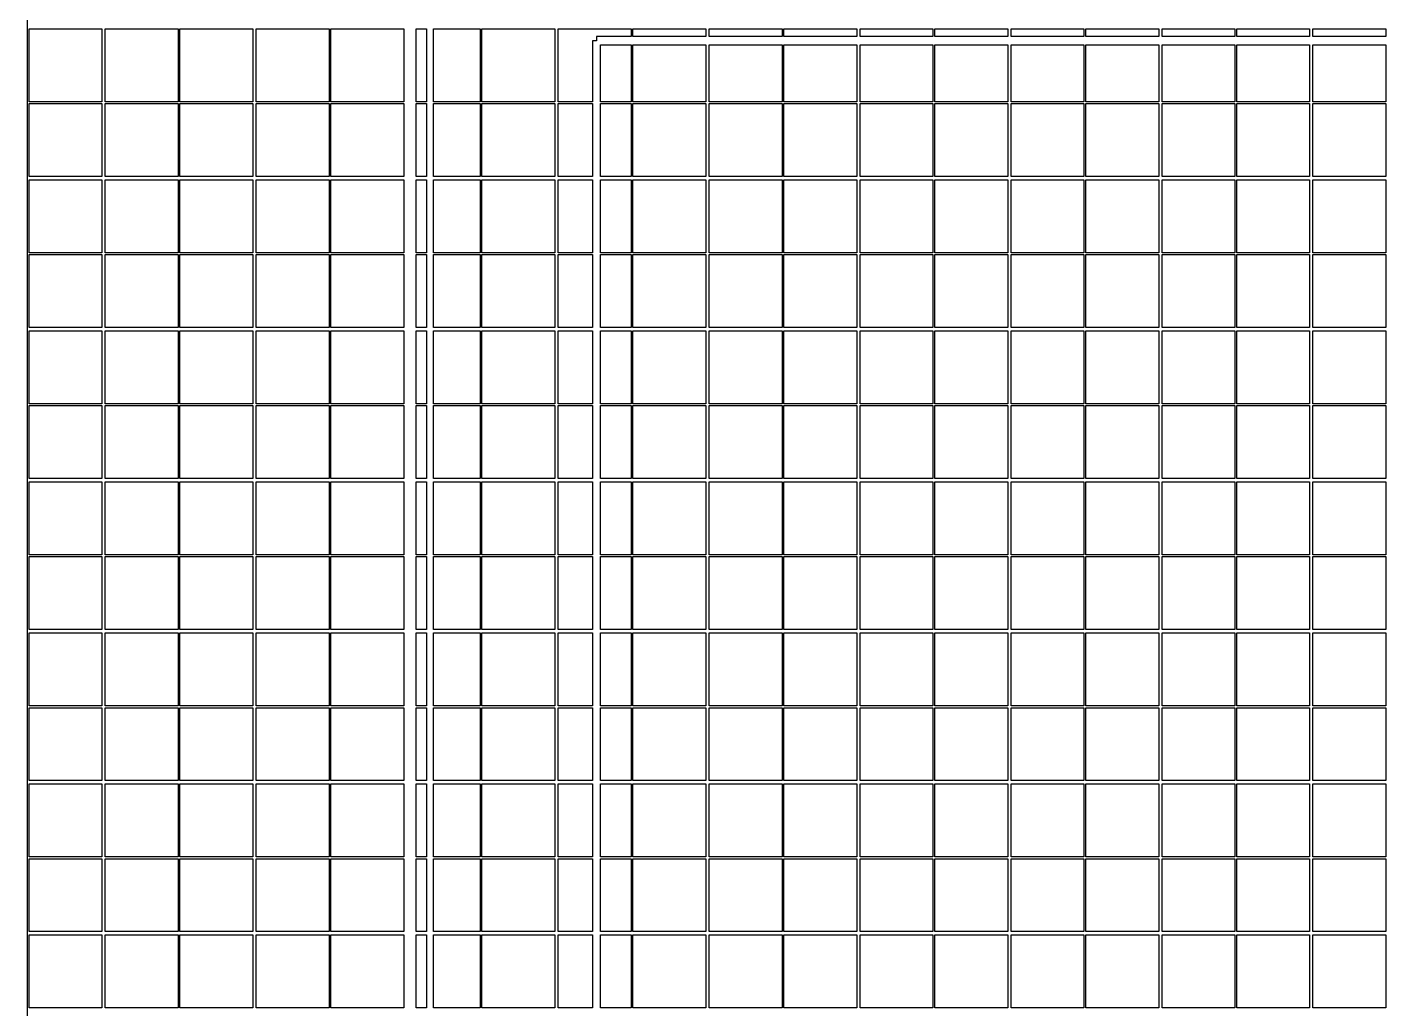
# Model space of a CAD drawing. Extents: x -185 to 185, y -332 to 185.
# Drawn here: x -185.1 to -95, y -75 to -10 of the extents above; entities that cross this region are included whole.
import ezdxf

# ---------------------------------------------------------------- set-up
doc = ezdxf.new("R2010")
doc.units = 0
doc.layers.get('0').update_dxf_attribs({"linetype": 'CONTINUOUS'})

msp = doc.modelspace()

# ---------------------------------------------------------------- linework, layer by layer
for points in [[(0.425, -320), (160, -320), (160, -185.06), (185, -185.06), (185, -185), (185.06, -185), (185.06, 185), (185, 185), (185, 185.06), (-185, 185.06), (-185, 185), (-185.06, 185), (-185.06, -185), (-185, -185), (-185, -185.06), (-160, -185.06), (-160, -320), (-0.425, -320), (-0.425, -330), (0.425, -330)], [(-184.94, -10.11), (-180.11, -10.11), (-180.11, -14.94), (-184.94, -14.94)], [(-179.89, -10.11), (-175.06, -10.11), (-175.06, -14.94), (-179.89, -14.94)], [(-174.94, -10.11), (-170.11, -10.11), (-170.11, -14.94), (-174.94, -14.94)], [(-169.89, -10.11), (-165.06, -10.11), (-165.06, -14.94), (-169.89, -14.94)], [(-164.94, -10.11), (-160.11, -10.11), (-160.11, -14.94), (-164.94, -14.94)], [(-159.3, -10.11), (-158.602, -10.11), (-158.602, -14.94), (-159.3, -14.94)], [(-158.152, -10.11), (-155.06, -10.11), (-155.06, -14.94), (-158.152, -14.94)], [(-154.94, -10.11), (-150.11, -10.11), (-150.11, -14.94), (-154.94, -14.94)], [(-149.89, -10.11), (-145.06, -10.11), (-145.06, -10.62), (-147.35, -10.62), (-147.35, -10.895), (-147.625, -10.895), (-147.625, -14.94), (-149.89, -14.94)], [(-144.94, -10.62), (-144.94, -10.11), (-140.11, -10.11), (-140.11, -10.62)], [(-139.89, -10.62), (-139.89, -10.11), (-135.06, -10.11), (-135.06, -10.62)], [(-134.94, -10.62), (-134.94, -10.11), (-130.11, -10.11), (-130.11, -10.62)], [(-129.89, -10.62), (-129.89, -10.11), (-125.06, -10.11), (-125.06, -10.62)], [(-124.94, -10.62), (-124.94, -10.11), (-120.11, -10.11), (-120.11, -10.62)], [(-119.89, -10.62), (-119.89, -10.11), (-115.06, -10.11), (-115.06, -10.62)], [(-114.94, -10.62), (-114.94, -10.11), (-110.11, -10.11), (-110.11, -10.62)], [(-109.89, -10.62), (-109.89, -10.11), (-105.06, -10.11), (-105.06, -10.62)], [(-104.94, -10.62), (-104.94, -10.11), (-100.11, -10.11), (-100.11, -10.62)], [(-99.89, -10.62), (-99.89, -10.11), (-95.06, -10.11), (-95.06, -10.62)], [(-147.075, -11.17), (-145.06, -11.17), (-145.06, -14.94), (-147.075, -14.94)], [(-144.94, -11.17), (-140.11, -11.17), (-140.11, -14.94), (-144.94, -14.94)], [(-139.89, -11.17), (-135.06, -11.17), (-135.06, -14.94), (-139.89, -14.94)], [(-134.94, -11.17), (-130.11, -11.17), (-130.11, -14.94), (-134.94, -14.94)], [(-129.89, -11.17), (-125.06, -11.17), (-125.06, -14.94), (-129.89, -14.94)], [(-124.94, -11.17), (-120.11, -11.17), (-120.11, -14.94), (-124.94, -14.94)], [(-119.89, -11.17), (-115.06, -11.17), (-115.06, -14.94), (-119.89, -14.94)], [(-114.94, -11.17), (-110.11, -11.17), (-110.11, -14.94), (-114.94, -14.94)], [(-109.89, -11.17), (-105.06, -11.17), (-105.06, -14.94), (-109.89, -14.94)], [(-104.94, -11.17), (-100.11, -11.17), (-100.11, -14.94), (-104.94, -14.94)], [(-99.89, -11.17), (-95.06, -11.17), (-95.06, -14.94), (-99.89, -14.94)], [(-184.94, -15.06), (-180.11, -15.06), (-180.11, -19.89), (-184.94, -19.89)], [(-179.89, -15.06), (-175.06, -15.06), (-175.06, -19.89), (-179.89, -19.89)], [(-174.94, -15.06), (-170.11, -15.06), (-170.11, -19.89), (-174.94, -19.89)], [(-169.89, -15.06), (-165.06, -15.06), (-165.06, -19.89), (-169.89, -19.89)], [(-164.94, -15.06), (-160.11, -15.06), (-160.11, -19.89), (-164.94, -19.89)], [(-159.3, -15.06), (-158.602, -15.06), (-158.602, -19.89), (-159.3, -19.89)], [(-158.152, -15.06), (-155.06, -15.06), (-155.06, -19.89), (-158.152, -19.89)], [(-154.94, -15.06), (-150.11, -15.06), (-150.11, -19.89), (-154.94, -19.89)], [(-149.89, -15.06), (-147.625, -15.06), (-147.625, -19.89), (-149.89, -19.89)], [(-147.075, -15.06), (-145.06, -15.06), (-145.06, -19.89), (-147.075, -19.89)], [(-144.94, -15.06), (-140.11, -15.06), (-140.11, -19.89), (-144.94, -19.89)], [(-139.89, -15.06), (-135.06, -15.06), (-135.06, -19.89), (-139.89, -19.89)], [(-134.94, -15.06), (-130.11, -15.06), (-130.11, -19.89), (-134.94, -19.89)], [(-129.89, -15.06), (-125.06, -15.06), (-125.06, -19.89), (-129.89, -19.89)], [(-124.94, -15.06), (-120.11, -15.06), (-120.11, -19.89), (-124.94, -19.89)], [(-119.89, -15.06), (-115.06, -15.06), (-115.06, -19.89), (-119.89, -19.89)], [(-114.94, -15.06), (-110.11, -15.06), (-110.11, -19.89), (-114.94, -19.89)], [(-109.89, -15.06), (-105.06, -15.06), (-105.06, -19.89), (-109.89, -19.89)], [(-104.94, -15.06), (-100.11, -15.06), (-100.11, -19.89), (-104.94, -19.89)], [(-99.89, -15.06), (-95.06, -15.06), (-95.06, -19.89), (-99.89, -19.89)], [(-184.94, -20.11), (-180.11, -20.11), (-180.11, -24.94), (-184.94, -24.94)], [(-179.89, -20.11), (-175.06, -20.11), (-175.06, -24.94), (-179.89, -24.94)], [(-174.94, -20.11), (-170.11, -20.11), (-170.11, -24.94), (-174.94, -24.94)], [(-169.89, -20.11), (-165.06, -20.11), (-165.06, -24.94), (-169.89, -24.94)], [(-164.94, -20.11), (-160.11, -20.11), (-160.11, -24.94), (-164.94, -24.94)], [(-159.3, -20.11), (-158.602, -20.11), (-158.602, -24.94), (-159.3, -24.94)], [(-158.152, -20.11), (-155.06, -20.11), (-155.06, -24.94), (-158.152, -24.94)], [(-154.94, -20.11), (-150.11, -20.11), (-150.11, -24.94), (-154.94, -24.94)], [(-149.89, -20.11), (-147.625, -20.11), (-147.625, -24.94), (-149.89, -24.94)], [(-147.075, -20.11), (-145.06, -20.11), (-145.06, -24.94), (-147.075, -24.94)], [(-144.94, -20.11), (-140.11, -20.11), (-140.11, -24.94), (-144.94, -24.94)], [(-139.89, -20.11), (-135.06, -20.11), (-135.06, -24.94), (-139.89, -24.94)], [(-134.94, -20.11), (-130.11, -20.11), (-130.11, -24.94), (-134.94, -24.94)], [(-129.89, -20.11), (-125.06, -20.11), (-125.06, -24.94), (-129.89, -24.94)], [(-124.94, -20.11), (-120.11, -20.11), (-120.11, -24.94), (-124.94, -24.94)], [(-119.89, -20.11), (-115.06, -20.11), (-115.06, -24.94), (-119.89, -24.94)], [(-114.94, -20.11), (-110.11, -20.11), (-110.11, -24.94), (-114.94, -24.94)], [(-109.89, -20.11), (-105.06, -20.11), (-105.06, -24.94), (-109.89, -24.94)], [(-104.94, -20.11), (-100.11, -20.11), (-100.11, -24.94), (-104.94, -24.94)], [(-99.89, -20.11), (-95.06, -20.11), (-95.06, -24.94), (-99.89, -24.94)], [(-184.94, -25.06), (-180.11, -25.06), (-180.11, -29.89), (-184.94, -29.89)], [(-179.89, -25.06), (-175.06, -25.06), (-175.06, -29.89), (-179.89, -29.89)], [(-174.94, -25.06), (-170.11, -25.06), (-170.11, -29.89), (-174.94, -29.89)], [(-169.89, -25.06), (-165.06, -25.06), (-165.06, -29.89), (-169.89, -29.89)], [(-164.94, -25.06), (-160.11, -25.06), (-160.11, -29.89), (-164.94, -29.89)], [(-159.3, -25.06), (-158.602, -25.06), (-158.602, -29.89), (-159.3, -29.89)], [(-158.152, -25.06), (-155.06, -25.06), (-155.06, -29.89), (-158.152, -29.89)], [(-154.94, -25.06), (-150.11, -25.06), (-150.11, -29.89), (-154.94, -29.89)], [(-149.89, -25.06), (-147.625, -25.06), (-147.625, -29.89), (-149.89, -29.89)], [(-147.075, -25.06), (-145.06, -25.06), (-145.06, -29.89), (-147.075, -29.89)], [(-144.94, -25.06), (-140.11, -25.06), (-140.11, -29.89), (-144.94, -29.89)], [(-139.89, -25.06), (-135.06, -25.06), (-135.06, -29.89), (-139.89, -29.89)], [(-134.94, -25.06), (-130.11, -25.06), (-130.11, -29.89), (-134.94, -29.89)], [(-129.89, -25.06), (-125.06, -25.06), (-125.06, -29.89), (-129.89, -29.89)], [(-124.94, -25.06), (-120.11, -25.06), (-120.11, -29.89), (-124.94, -29.89)], [(-119.89, -25.06), (-115.06, -25.06), (-115.06, -29.89), (-119.89, -29.89)], [(-114.94, -25.06), (-110.11, -25.06), (-110.11, -29.89), (-114.94, -29.89)], [(-109.89, -25.06), (-105.06, -25.06), (-105.06, -29.89), (-109.89, -29.89)], [(-104.94, -25.06), (-100.11, -25.06), (-100.11, -29.89), (-104.94, -29.89)], [(-99.89, -25.06), (-95.06, -25.06), (-95.06, -29.89), (-99.89, -29.89)], [(-184.94, -30.11), (-180.11, -30.11), (-180.11, -34.94), (-184.94, -34.94)], [(-179.89, -30.11), (-175.06, -30.11), (-175.06, -34.94), (-179.89, -34.94)], [(-174.94, -30.11), (-170.11, -30.11), (-170.11, -34.94), (-174.94, -34.94)], [(-169.89, -30.11), (-165.06, -30.11), (-165.06, -34.94), (-169.89, -34.94)], [(-164.94, -30.11), (-160.11, -30.11), (-160.11, -34.94), (-164.94, -34.94)], [(-159.3, -30.11), (-158.602, -30.11), (-158.602, -34.94), (-159.3, -34.94)], [(-158.152, -30.11), (-155.06, -30.11), (-155.06, -34.94), (-158.152, -34.94)], [(-154.94, -30.11), (-150.11, -30.11), (-150.11, -34.94), (-154.94, -34.94)], [(-149.89, -30.11), (-147.625, -30.11), (-147.625, -34.94), (-149.89, -34.94)], [(-147.075, -30.11), (-145.06, -30.11), (-145.06, -34.94), (-147.075, -34.94)], [(-144.94, -30.11), (-140.11, -30.11), (-140.11, -34.94), (-144.94, -34.94)], [(-139.89, -30.11), (-135.06, -30.11), (-135.06, -34.94), (-139.89, -34.94)], [(-134.94, -30.11), (-130.11, -30.11), (-130.11, -34.94), (-134.94, -34.94)], [(-129.89, -30.11), (-125.06, -30.11), (-125.06, -34.94), (-129.89, -34.94)], [(-124.94, -30.11), (-120.11, -30.11), (-120.11, -34.94), (-124.94, -34.94)], [(-119.89, -30.11), (-115.06, -30.11), (-115.06, -34.94), (-119.89, -34.94)], [(-114.94, -30.11), (-110.11, -30.11), (-110.11, -34.94), (-114.94, -34.94)], [(-109.89, -30.11), (-105.06, -30.11), (-105.06, -34.94), (-109.89, -34.94)], [(-104.94, -30.11), (-100.11, -30.11), (-100.11, -34.94), (-104.94, -34.94)], [(-99.89, -30.11), (-95.06, -30.11), (-95.06, -34.94), (-99.89, -34.94)], [(-184.94, -35.06), (-180.11, -35.06), (-180.11, -39.89), (-184.94, -39.89)], [(-179.89, -35.06), (-175.06, -35.06), (-175.06, -39.89), (-179.89, -39.89)], [(-174.94, -35.06), (-170.11, -35.06), (-170.11, -39.89), (-174.94, -39.89)], [(-169.89, -35.06), (-165.06, -35.06), (-165.06, -39.89), (-169.89, -39.89)], [(-164.94, -35.06), (-160.11, -35.06), (-160.11, -39.89), (-164.94, -39.89)], [(-159.3, -35.06), (-158.602, -35.06), (-158.602, -39.89), (-159.3, -39.89)], [(-158.152, -35.06), (-155.06, -35.06), (-155.06, -39.89), (-158.152, -39.89)], [(-154.94, -35.06), (-150.11, -35.06), (-150.11, -39.89), (-154.94, -39.89)], [(-149.89, -35.06), (-147.625, -35.06), (-147.625, -39.89), (-149.89, -39.89)], [(-147.075, -35.06), (-145.06, -35.06), (-145.06, -39.89), (-147.075, -39.89)], [(-144.94, -35.06), (-140.11, -35.06), (-140.11, -39.89), (-144.94, -39.89)], [(-139.89, -35.06), (-135.06, -35.06), (-135.06, -39.89), (-139.89, -39.89)], [(-134.94, -35.06), (-130.11, -35.06), (-130.11, -39.89), (-134.94, -39.89)], [(-129.89, -35.06), (-125.06, -35.06), (-125.06, -39.89), (-129.89, -39.89)], [(-124.94, -35.06), (-120.11, -35.06), (-120.11, -39.89), (-124.94, -39.89)], [(-119.89, -35.06), (-115.06, -35.06), (-115.06, -39.89), (-119.89, -39.89)], [(-114.94, -35.06), (-110.11, -35.06), (-110.11, -39.89), (-114.94, -39.89)], [(-109.89, -35.06), (-105.06, -35.06), (-105.06, -39.89), (-109.89, -39.89)], [(-104.94, -35.06), (-100.11, -35.06), (-100.11, -39.89), (-104.94, -39.89)], [(-99.89, -35.06), (-95.06, -35.06), (-95.06, -39.89), (-99.89, -39.89)], [(-184.94, -40.11), (-180.11, -40.11), (-180.11, -44.94), (-184.94, -44.94)], [(-179.89, -40.11), (-175.06, -40.11), (-175.06, -44.94), (-179.89, -44.94)], [(-174.94, -40.11), (-170.11, -40.11), (-170.11, -44.94), (-174.94, -44.94)], [(-169.89, -40.11), (-165.06, -40.11), (-165.06, -44.94), (-169.89, -44.94)], [(-164.94, -40.11), (-160.11, -40.11), (-160.11, -44.94), (-164.94, -44.94)], [(-159.3, -40.11), (-158.602, -40.11), (-158.602, -44.94), (-159.3, -44.94)], [(-158.152, -40.11), (-155.06, -40.11), (-155.06, -44.94), (-158.152, -44.94)], [(-154.94, -40.11), (-150.11, -40.11), (-150.11, -44.94), (-154.94, -44.94)], [(-149.89, -40.11), (-147.625, -40.11), (-147.625, -44.94), (-149.89, -44.94)], [(-147.075, -40.11), (-145.06, -40.11), (-145.06, -44.94), (-147.075, -44.94)], [(-144.94, -40.11), (-140.11, -40.11), (-140.11, -44.94), (-144.94, -44.94)], [(-139.89, -40.11), (-135.06, -40.11), (-135.06, -44.94), (-139.89, -44.94)], [(-134.94, -40.11), (-130.11, -40.11), (-130.11, -44.94), (-134.94, -44.94)], [(-129.89, -40.11), (-125.06, -40.11), (-125.06, -44.94), (-129.89, -44.94)], [(-124.94, -40.11), (-120.11, -40.11), (-120.11, -44.94), (-124.94, -44.94)], [(-119.89, -40.11), (-115.06, -40.11), (-115.06, -44.94), (-119.89, -44.94)], [(-114.94, -40.11), (-110.11, -40.11), (-110.11, -44.94), (-114.94, -44.94)], [(-109.89, -40.11), (-105.06, -40.11), (-105.06, -44.94), (-109.89, -44.94)], [(-104.94, -40.11), (-100.11, -40.11), (-100.11, -44.94), (-104.94, -44.94)], [(-99.89, -40.11), (-95.06, -40.11), (-95.06, -44.94), (-99.89, -44.94)], [(-184.94, -45.06), (-180.11, -45.06), (-180.11, -49.89), (-184.94, -49.89)], [(-179.89, -45.06), (-175.06, -45.06), (-175.06, -49.89), (-179.89, -49.89)], [(-174.94, -45.06), (-170.11, -45.06), (-170.11, -49.89), (-174.94, -49.89)], [(-169.89, -45.06), (-165.06, -45.06), (-165.06, -49.89), (-169.89, -49.89)], [(-164.94, -45.06), (-160.11, -45.06), (-160.11, -49.89), (-164.94, -49.89)], [(-159.3, -45.06), (-158.602, -45.06), (-158.602, -49.89), (-159.3, -49.89)], [(-158.152, -45.06), (-155.06, -45.06), (-155.06, -49.89), (-158.152, -49.89)], [(-154.94, -45.06), (-150.11, -45.06), (-150.11, -49.89), (-154.94, -49.89)], [(-149.89, -45.06), (-147.625, -45.06), (-147.625, -49.89), (-149.89, -49.89)], [(-147.075, -45.06), (-145.06, -45.06), (-145.06, -49.89), (-147.075, -49.89)], [(-144.94, -45.06), (-140.11, -45.06), (-140.11, -49.89), (-144.94, -49.89)], [(-139.89, -45.06), (-135.06, -45.06), (-135.06, -49.89), (-139.89, -49.89)], [(-134.94, -45.06), (-130.11, -45.06), (-130.11, -49.89), (-134.94, -49.89)], [(-129.89, -45.06), (-125.06, -45.06), (-125.06, -49.89), (-129.89, -49.89)], [(-124.94, -45.06), (-120.11, -45.06), (-120.11, -49.89), (-124.94, -49.89)], [(-119.89, -45.06), (-115.06, -45.06), (-115.06, -49.89), (-119.89, -49.89)], [(-114.94, -45.06), (-110.11, -45.06), (-110.11, -49.89), (-114.94, -49.89)], [(-109.89, -45.06), (-105.06, -45.06), (-105.06, -49.89), (-109.89, -49.89)], [(-104.94, -45.06), (-100.11, -45.06), (-100.11, -49.89), (-104.94, -49.89)], [(-99.89, -45.06), (-95.06, -45.06), (-95.06, -49.89), (-99.89, -49.89)], [(-184.94, -50.11), (-180.11, -50.11), (-180.11, -54.94), (-184.94, -54.94)], [(-179.89, -50.11), (-175.06, -50.11), (-175.06, -54.94), (-179.89, -54.94)], [(-174.94, -50.11), (-170.11, -50.11), (-170.11, -54.94), (-174.94, -54.94)], [(-169.89, -50.11), (-165.06, -50.11), (-165.06, -54.94), (-169.89, -54.94)], [(-164.94, -50.11), (-160.11, -50.11), (-160.11, -54.94), (-164.94, -54.94)], [(-159.3, -50.11), (-158.602, -50.11), (-158.602, -54.94), (-159.3, -54.94)], [(-158.152, -50.11), (-155.06, -50.11), (-155.06, -54.94), (-158.152, -54.94)], [(-154.94, -50.11), (-150.11, -50.11), (-150.11, -54.94), (-154.94, -54.94)], [(-149.89, -50.11), (-147.625, -50.11), (-147.625, -54.94), (-149.89, -54.94)], [(-147.075, -50.11), (-145.06, -50.11), (-145.06, -54.94), (-147.075, -54.94)], [(-144.94, -50.11), (-140.11, -50.11), (-140.11, -54.94), (-144.94, -54.94)], [(-139.89, -50.11), (-135.06, -50.11), (-135.06, -54.94), (-139.89, -54.94)], [(-134.94, -50.11), (-130.11, -50.11), (-130.11, -54.94), (-134.94, -54.94)], [(-129.89, -50.11), (-125.06, -50.11), (-125.06, -54.94), (-129.89, -54.94)], [(-124.94, -50.11), (-120.11, -50.11), (-120.11, -54.94), (-124.94, -54.94)], [(-119.89, -50.11), (-115.06, -50.11), (-115.06, -54.94), (-119.89, -54.94)], [(-114.94, -50.11), (-110.11, -50.11), (-110.11, -54.94), (-114.94, -54.94)], [(-109.89, -50.11), (-105.06, -50.11), (-105.06, -54.94), (-109.89, -54.94)], [(-104.94, -50.11), (-100.11, -50.11), (-100.11, -54.94), (-104.94, -54.94)], [(-99.89, -50.11), (-95.06, -50.11), (-95.06, -54.94), (-99.89, -54.94)], [(-184.94, -55.06), (-180.11, -55.06), (-180.11, -59.89), (-184.94, -59.89)], [(-179.89, -55.06), (-175.06, -55.06), (-175.06, -59.89), (-179.89, -59.89)], [(-174.94, -55.06), (-170.11, -55.06), (-170.11, -59.89), (-174.94, -59.89)], [(-169.89, -55.06), (-165.06, -55.06), (-165.06, -59.89), (-169.89, -59.89)], [(-164.94, -55.06), (-160.11, -55.06), (-160.11, -59.89), (-164.94, -59.89)], [(-159.3, -55.06), (-158.602, -55.06), (-158.602, -59.89), (-159.3, -59.89)], [(-158.152, -55.06), (-155.06, -55.06), (-155.06, -59.89), (-158.152, -59.89)], [(-154.94, -55.06), (-150.11, -55.06), (-150.11, -59.89), (-154.94, -59.89)], [(-149.89, -55.06), (-147.625, -55.06), (-147.625, -59.89), (-149.89, -59.89)], [(-147.075, -55.06), (-145.06, -55.06), (-145.06, -59.89), (-147.075, -59.89)], [(-144.94, -55.06), (-140.11, -55.06), (-140.11, -59.89), (-144.94, -59.89)], [(-139.89, -55.06), (-135.06, -55.06), (-135.06, -59.89), (-139.89, -59.89)], [(-134.94, -55.06), (-130.11, -55.06), (-130.11, -59.89), (-134.94, -59.89)], [(-129.89, -55.06), (-125.06, -55.06), (-125.06, -59.89), (-129.89, -59.89)], [(-124.94, -55.06), (-120.11, -55.06), (-120.11, -59.89), (-124.94, -59.89)], [(-119.89, -55.06), (-115.06, -55.06), (-115.06, -59.89), (-119.89, -59.89)], [(-114.94, -55.06), (-110.11, -55.06), (-110.11, -59.89), (-114.94, -59.89)], [(-109.89, -55.06), (-105.06, -55.06), (-105.06, -59.89), (-109.89, -59.89)], [(-104.94, -55.06), (-100.11, -55.06), (-100.11, -59.89), (-104.94, -59.89)], [(-99.89, -55.06), (-95.06, -55.06), (-95.06, -59.89), (-99.89, -59.89)], [(-184.94, -60.11), (-180.11, -60.11), (-180.11, -64.94), (-184.94, -64.94)], [(-179.89, -60.11), (-175.06, -60.11), (-175.06, -64.94), (-179.89, -64.94)], [(-174.94, -60.11), (-170.11, -60.11), (-170.11, -64.94), (-174.94, -64.94)], [(-169.89, -60.11), (-165.06, -60.11), (-165.06, -64.94), (-169.89, -64.94)], [(-164.94, -60.11), (-160.11, -60.11), (-160.11, -64.94), (-164.94, -64.94)], [(-159.3, -60.11), (-158.602, -60.11), (-158.602, -64.94), (-159.3, -64.94)], [(-158.152, -60.11), (-155.06, -60.11), (-155.06, -64.94), (-158.152, -64.94)], [(-154.94, -60.11), (-150.11, -60.11), (-150.11, -64.94), (-154.94, -64.94)], [(-149.89, -60.11), (-147.625, -60.11), (-147.625, -64.94), (-149.89, -64.94)], [(-147.075, -60.11), (-145.06, -60.11), (-145.06, -64.94), (-147.075, -64.94)], [(-144.94, -60.11), (-140.11, -60.11), (-140.11, -64.94), (-144.94, -64.94)], [(-139.89, -60.11), (-135.06, -60.11), (-135.06, -64.94), (-139.89, -64.94)], [(-134.94, -60.11), (-130.11, -60.11), (-130.11, -64.94), (-134.94, -64.94)], [(-129.89, -60.11), (-125.06, -60.11), (-125.06, -64.94), (-129.89, -64.94)], [(-124.94, -60.11), (-120.11, -60.11), (-120.11, -64.94), (-124.94, -64.94)], [(-119.89, -60.11), (-115.06, -60.11), (-115.06, -64.94), (-119.89, -64.94)], [(-114.94, -60.11), (-110.11, -60.11), (-110.11, -64.94), (-114.94, -64.94)], [(-109.89, -60.11), (-105.06, -60.11), (-105.06, -64.94), (-109.89, -64.94)], [(-104.94, -60.11), (-100.11, -60.11), (-100.11, -64.94), (-104.94, -64.94)], [(-99.89, -60.11), (-95.06, -60.11), (-95.06, -64.94), (-99.89, -64.94)], [(-184.94, -65.06), (-180.11, -65.06), (-180.11, -69.89), (-184.94, -69.89)], [(-179.89, -65.06), (-175.06, -65.06), (-175.06, -69.89), (-179.89, -69.89)], [(-174.94, -65.06), (-170.11, -65.06), (-170.11, -69.89), (-174.94, -69.89)], [(-169.89, -65.06), (-165.06, -65.06), (-165.06, -69.89), (-169.89, -69.89)], [(-164.94, -65.06), (-160.11, -65.06), (-160.11, -69.89), (-164.94, -69.89)], [(-159.3, -65.06), (-158.602, -65.06), (-158.602, -69.89), (-159.3, -69.89)], [(-158.152, -65.06), (-155.06, -65.06), (-155.06, -69.89), (-158.152, -69.89)], [(-154.94, -65.06), (-150.11, -65.06), (-150.11, -69.89), (-154.94, -69.89)], [(-149.89, -65.06), (-147.625, -65.06), (-147.625, -69.89), (-149.89, -69.89)], [(-147.075, -65.06), (-145.06, -65.06), (-145.06, -69.89), (-147.075, -69.89)], [(-144.94, -65.06), (-140.11, -65.06), (-140.11, -69.89), (-144.94, -69.89)], [(-139.89, -65.06), (-135.06, -65.06), (-135.06, -69.89), (-139.89, -69.89)], [(-134.94, -65.06), (-130.11, -65.06), (-130.11, -69.89), (-134.94, -69.89)], [(-129.89, -65.06), (-125.06, -65.06), (-125.06, -69.89), (-129.89, -69.89)], [(-124.94, -65.06), (-120.11, -65.06), (-120.11, -69.89), (-124.94, -69.89)], [(-119.89, -65.06), (-115.06, -65.06), (-115.06, -69.89), (-119.89, -69.89)], [(-114.94, -65.06), (-110.11, -65.06), (-110.11, -69.89), (-114.94, -69.89)], [(-109.89, -65.06), (-105.06, -65.06), (-105.06, -69.89), (-109.89, -69.89)], [(-104.94, -65.06), (-100.11, -65.06), (-100.11, -69.89), (-104.94, -69.89)], [(-99.89, -65.06), (-95.06, -65.06), (-95.06, -69.89), (-99.89, -69.89)], [(-184.94, -70.11), (-180.11, -70.11), (-180.11, -74.94), (-184.94, -74.94)], [(-179.89, -70.11), (-175.06, -70.11), (-175.06, -74.94), (-179.89, -74.94)], [(-174.94, -70.11), (-170.11, -70.11), (-170.11, -74.94), (-174.94, -74.94)], [(-169.89, -70.11), (-165.06, -70.11), (-165.06, -74.94), (-169.89, -74.94)], [(-164.94, -70.11), (-160.11, -70.11), (-160.11, -74.94), (-164.94, -74.94)], [(-159.3, -70.11), (-158.602, -70.11), (-158.602, -74.94), (-159.3, -74.94)], [(-158.152, -70.11), (-155.06, -70.11), (-155.06, -74.94), (-158.152, -74.94)], [(-154.94, -70.11), (-150.11, -70.11), (-150.11, -74.94), (-154.94, -74.94)], [(-149.89, -70.11), (-147.625, -70.11), (-147.625, -74.94), (-149.89, -74.94)], [(-147.075, -70.11), (-145.06, -70.11), (-145.06, -74.94), (-147.075, -74.94)], [(-144.94, -70.11), (-140.11, -70.11), (-140.11, -74.94), (-144.94, -74.94)], [(-139.89, -70.11), (-135.06, -70.11), (-135.06, -74.94), (-139.89, -74.94)], [(-134.94, -70.11), (-130.11, -70.11), (-130.11, -74.94), (-134.94, -74.94)], [(-129.89, -70.11), (-125.06, -70.11), (-125.06, -74.94), (-129.89, -74.94)], [(-124.94, -70.11), (-120.11, -70.11), (-120.11, -74.94), (-124.94, -74.94)], [(-119.89, -70.11), (-115.06, -70.11), (-115.06, -74.94), (-119.89, -74.94)], [(-114.94, -70.11), (-110.11, -70.11), (-110.11, -74.94), (-114.94, -74.94)], [(-109.89, -70.11), (-105.06, -70.11), (-105.06, -74.94), (-109.89, -74.94)], [(-104.94, -70.11), (-100.11, -70.11), (-100.11, -74.94), (-104.94, -74.94)], [(-99.89, -70.11), (-95.06, -70.11), (-95.06, -74.94), (-99.89, -74.94)]]:
    msp.add_lwpolyline(points, close=True)

doc.saveas('drawing.dxf')
